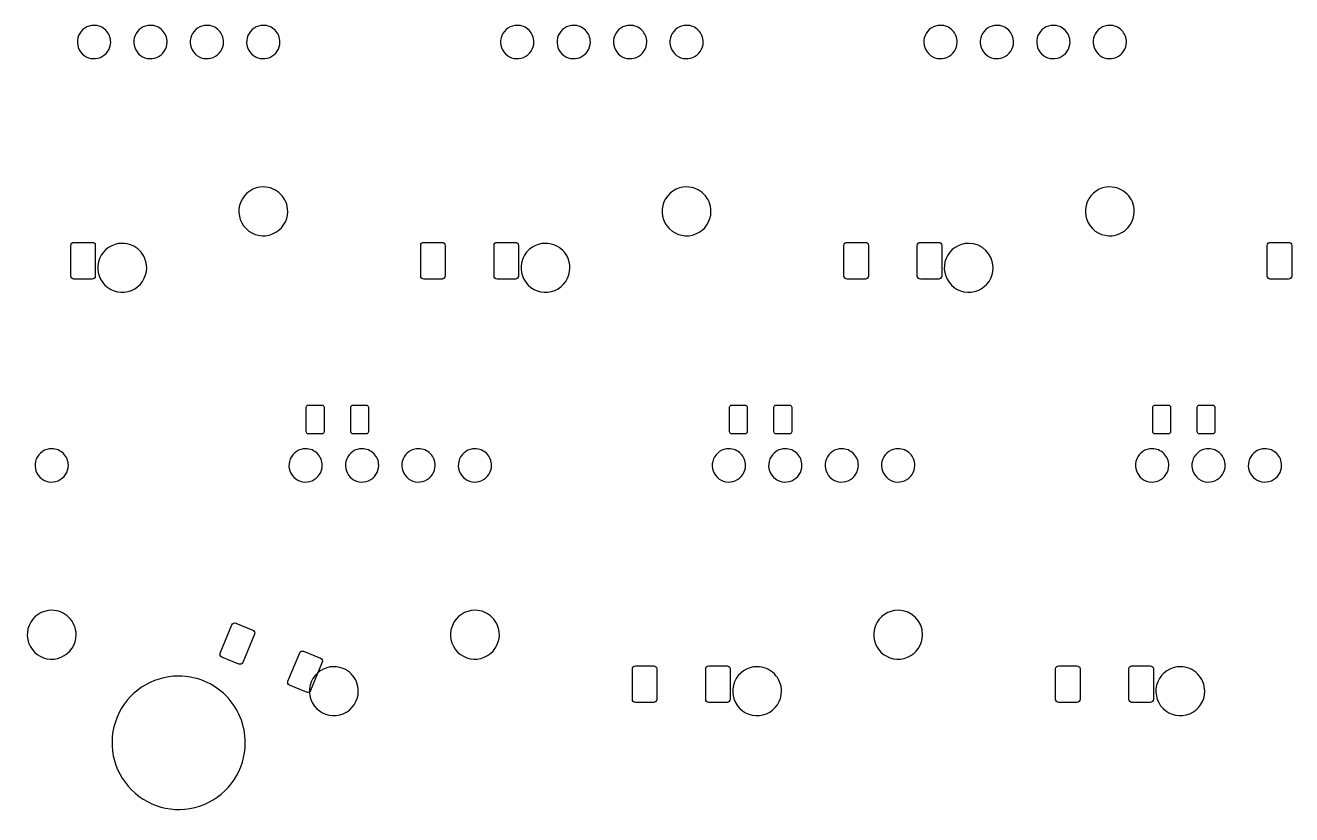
# Model space of a CAD drawing. Extents: x 0 to 449, y -141 to 0.
# Drawn here: x 127.3 to 184.3, y -72.6 to -37.1 of the extents above; entities that cross this region are included whole.
import ezdxf

# ---------------------------------------------------------------- set-up
doc = ezdxf.new("R2010")
doc.units = 0
doc.layers.get('0').update_dxf_attribs({"linetype": 'CONTINUOUS'})

msp = doc.modelspace()

# ---------------------------------------------------------------- linework, layer by layer
at = {"color": 7}
for p, q in [((130.35874, -37.05697), (130.35874, -37.05697)), ((132.89874, -37.05697), (132.89874, -37.05697)), ((135.43874, -37.05697), (135.43874, -37.05697)), ((137.97874, -37.05697), (137.97874, -37.05697)), ((149.40874, -37.05697), (149.40874, -37.05697)), ((151.94874, -37.05697), (151.94874, -37.05697)), ((154.48874, -37.05697), (154.48874, -37.05697)), ((157.02874, -37.05697), (157.02874, -37.05697)), ((168.45874, -37.05697), (168.45874, -37.05697)), ((170.99874, -37.05697), (170.99874, -37.05697)), ((173.53874, -37.05697), (173.53874, -37.05697)), ((176.07874, -37.05697), (176.07874, -37.05697)), ((137.97874, -44.32697), (137.97874, -44.32697)), ((157.02874, -44.32697), (157.02874, -44.32697)), ((176.07874, -44.32697), (176.07874, -44.32697)), ((129.31562, -46.961969), (129.32609, -46.90935)), ((129.31562, -48.336969), (129.31562, -46.961969)), ((129.32609, -46.90935), (129.35589, -46.864742)), ((129.35589, -46.864742), (129.4005, -46.834936)), ((129.4005, -46.834936), (129.45312, -46.824469)), ((129.45312, -46.824469), (130.27812, -46.824469)), ((130.27812, -46.824469), (130.33074, -46.834936)), ((130.33074, -46.834936), (130.37535, -46.864742)), ((130.37535, -46.864742), (130.40515, -46.90935)), ((130.40515, -46.90935), (130.41562, -46.961969)), ((130.41562, -46.961969), (130.41562, -48.336969)), ((131.62874, -46.86697), (131.62874, -46.86697)), ((145.06562, -46.961969), (145.07609, -46.90935)), ((145.06562, -48.336969), (145.06562, -46.961969)), ((145.07609, -46.90935), (145.10589, -46.864742)), ((145.10589, -46.864742), (145.1505, -46.834936)), ((145.1505, -46.834936), (145.20312, -46.824469)), ((145.20312, -46.824469), (146.02812, -46.824469)), ((146.02812, -46.824469), (146.08074, -46.834936)), ((146.08074, -46.834936), (146.12535, -46.864742)), ((146.12535, -46.864742), (146.15515, -46.90935)), ((146.15515, -46.90935), (146.16562, -46.961969)), ((146.16562, -46.961969), (146.16562, -48.336969)), ((148.36562, -46.961969), (148.37609, -46.90935)), ((148.36562, -48.336969), (148.36562, -46.961969)), ((148.37609, -46.90935), (148.40589, -46.864742)), ((148.40589, -46.864742), (148.4505, -46.834936)), ((148.4505, -46.834936), (148.50312, -46.824469)), ((148.50312, -46.824469), (149.32812, -46.824469)), ((149.32812, -46.824469), (149.38074, -46.834936)), ((149.38074, -46.834936), (149.42535, -46.864742)), ((149.42535, -46.864742), (149.45515, -46.90935)), ((149.45515, -46.90935), (149.46562, -46.961969)), ((149.46562, -46.961969), (149.46562, -48.336969)), ((150.67874, -46.86697), (150.67874, -46.86697)), ((164.11562, -46.961969), (164.12609, -46.90935)), ((164.11562, -48.336969), (164.11562, -46.961969)), ((164.12609, -46.90935), (164.15589, -46.864742)), ((164.15589, -46.864742), (164.2005, -46.834936)), ((164.2005, -46.834936), (164.25312, -46.824469)), ((164.25312, -46.824469), (165.07812, -46.824469)), ((165.07812, -46.824469), (165.13074, -46.834936)), ((165.13074, -46.834936), (165.17535, -46.864742)), ((165.17535, -46.864742), (165.20515, -46.90935)), ((165.20515, -46.90935), (165.21562, -46.961969)), ((165.21562, -46.961969), (165.21562, -48.336969)), ((167.41562, -46.961969), (167.42609, -46.90935)), ((167.41562, -48.336969), (167.41562, -46.961969)), ((167.42609, -46.90935), (167.45589, -46.864742)), ((167.45589, -46.864742), (167.5005, -46.834936)), ((167.5005, -46.834936), (167.55312, -46.824469)), ((167.55312, -46.824469), (168.37812, -46.824469)), ((168.37812, -46.824469), (168.43074, -46.834936)), ((168.43074, -46.834936), (168.47535, -46.864742)), ((168.47535, -46.864742), (168.50515, -46.90935)), ((168.50515, -46.90935), (168.51562, -46.961969)), ((168.51562, -46.961969), (168.51562, -48.336969)), ((169.72874, -46.86697), (169.72874, -46.86697)), ((183.16562, -46.961969), (183.17609, -46.90935)), ((183.16562, -48.336969), (183.16562, -46.961969)), ((183.17609, -46.90935), (183.20589, -46.864742)), ((183.20589, -46.864742), (183.2505, -46.834936)), ((183.2505, -46.834936), (183.30312, -46.824469)), ((183.30312, -46.824469), (184.12812, -46.824469)), ((184.12812, -46.824469), (184.18074, -46.834936)), ((184.18074, -46.834936), (184.22535, -46.864742)), ((184.22535, -46.864742), (184.25515, -46.90935)), ((184.25515, -46.90935), (184.26562, -46.961969)), ((184.26562, -46.961969), (184.26562, -48.336969)), ((129.32609, -48.389588), (129.31562, -48.336969)), ((129.35589, -48.434196), (129.32609, -48.389588)), ((129.4005, -48.464002), (129.35589, -48.434196)), ((130.37535, -48.434196), (130.33074, -48.464002)), ((130.40515, -48.389588), (130.37535, -48.434196)), ((130.41562, -48.336969), (130.40515, -48.389588)), ((145.07609, -48.389588), (145.06562, -48.336969)), ((145.10589, -48.434196), (145.07609, -48.389588)), ((145.1505, -48.464002), (145.10589, -48.434196)), ((146.12535, -48.434196), (146.08074, -48.464002)), ((146.15515, -48.389588), (146.12535, -48.434196)), ((146.16562, -48.336969), (146.15515, -48.389588)), ((148.37609, -48.389588), (148.36562, -48.336969)), ((148.40589, -48.434196), (148.37609, -48.389588)), ((148.4505, -48.464002), (148.40589, -48.434196)), ((149.42535, -48.434196), (149.38074, -48.464002)), ((149.45515, -48.389588), (149.42535, -48.434196)), ((149.46562, -48.336969), (149.45515, -48.389588)), ((164.12609, -48.389588), (164.11562, -48.336969)), ((164.15589, -48.434196), (164.12609, -48.389588)), ((164.2005, -48.464002), (164.15589, -48.434196)), ((165.17535, -48.434196), (165.13074, -48.464002)), ((165.20515, -48.389588), (165.17535, -48.434196)), ((165.21562, -48.336969), (165.20515, -48.389588)), ((167.42609, -48.389588), (167.41562, -48.336969)), ((167.45589, -48.434196), (167.42609, -48.389588)), ((167.5005, -48.464002), (167.45589, -48.434196)), ((168.47535, -48.434196), (168.43074, -48.464002)), ((168.50515, -48.389588), (168.47535, -48.434196)), ((168.51562, -48.336969), (168.50515, -48.389588)), ((183.17609, -48.389588), (183.16562, -48.336969)), ((183.20589, -48.434196), (183.17609, -48.389588)), ((183.2505, -48.464002), (183.20589, -48.434196)), ((184.22535, -48.434196), (184.18074, -48.464002)), ((184.25515, -48.389588), (184.22535, -48.434196)), ((184.26562, -48.336969), (184.25515, -48.389588)), ((129.45312, -48.474469), (129.4005, -48.464002)), ((130.27812, -48.474469), (129.45312, -48.474469)), ((130.33074, -48.464002), (130.27812, -48.474469)), ((145.20312, -48.474469), (145.1505, -48.464002)), ((146.02812, -48.474469), (145.20312, -48.474469)), ((146.08074, -48.464002), (146.02812, -48.474469)), ((148.50312, -48.474469), (148.4505, -48.464002)), ((149.32812, -48.474469), (148.50312, -48.474469)), ((149.38074, -48.464002), (149.32812, -48.474469)), ((164.25312, -48.474469), (164.2005, -48.464002)), ((165.07812, -48.474469), (164.25312, -48.474469)), ((165.13074, -48.464002), (165.07812, -48.474469)), ((167.55312, -48.474469), (167.5005, -48.464002)), ((168.37812, -48.474469), (167.55312, -48.474469)), ((168.43074, -48.464002), (168.37812, -48.474469)), ((183.30312, -48.474469), (183.2505, -48.464002)), ((184.12812, -48.474469), (183.30312, -48.474469)), ((184.18074, -48.464002), (184.12812, -48.474469)), ((139.97423, -54.150831), (140.01249, -54.143219)), ((140.01249, -54.143219), (140.61249, -54.143219)), ((140.61249, -54.143219), (140.65076, -54.150831)), ((141.97423, -54.150831), (142.0125, -54.143219)), ((142.0125, -54.143219), (142.6125, -54.143219)), ((142.6125, -54.143219), (142.65076, -54.150831)), ((159.02423, -54.150831), (159.06249, -54.143219)), ((159.06249, -54.143219), (159.66249, -54.143219)), ((159.66249, -54.143219), (159.70076, -54.150831)), ((161.02423, -54.150831), (161.0625, -54.143219)), ((161.0625, -54.143219), (161.6625, -54.143219)), ((161.6625, -54.143219), (161.70076, -54.150831)), ((178.07423, -54.150831), (178.11249, -54.143219)), ((178.11249, -54.143219), (178.71249, -54.143219)), ((178.71249, -54.143219), (178.75076, -54.150831)), ((180.07423, -54.150831), (180.1125, -54.143219)), ((180.1125, -54.143219), (180.7125, -54.143219)), ((180.7125, -54.143219), (180.75076, -54.150831)), ((139.91249, -54.243219), (139.92011, -54.204951)), ((139.91249, -55.343219), (139.91249, -54.243219)), ((139.92011, -54.204951), (139.94178, -54.172508)), ((139.94178, -54.172508), (139.97423, -54.150831)), ((140.65076, -54.150831), (140.68321, -54.172508)), ((140.68321, -54.172508), (140.70488, -54.204951)), ((140.70488, -54.204951), (140.71249, -54.243219)), ((140.71249, -54.243219), (140.71249, -55.343219)), ((141.9125, -54.243219), (141.92011, -54.204951)), ((141.9125, -55.343219), (141.9125, -54.243219)), ((141.92011, -54.204951), (141.94179, -54.172508)), ((141.94179, -54.172508), (141.97423, -54.150831)), ((142.65076, -54.150831), (142.68321, -54.172508)), ((142.68321, -54.172508), (142.70488, -54.204951)), ((142.70488, -54.204951), (142.7125, -54.243219)), ((142.7125, -54.243219), (142.7125, -55.343219)), ((158.96249, -54.243219), (158.97011, -54.204951)), ((158.96249, -55.343219), (158.96249, -54.243219)), ((158.97011, -54.204951), (158.99178, -54.172508)), ((158.99178, -54.172508), (159.02423, -54.150831)), ((159.70076, -54.150831), (159.73321, -54.172508)), ((159.73321, -54.172508), (159.75488, -54.204951)), ((159.75488, -54.204951), (159.76249, -54.243219)), ((159.76249, -54.243219), (159.76249, -55.343219)), ((160.9625, -54.243219), (160.97011, -54.204951)), ((160.9625, -55.343219), (160.9625, -54.243219)), ((160.97011, -54.204951), (160.99179, -54.172508)), ((160.99179, -54.172508), (161.02423, -54.150831)), ((161.70076, -54.150831), (161.73321, -54.172508)), ((161.73321, -54.172508), (161.75488, -54.204951)), ((161.75488, -54.204951), (161.7625, -54.243219)), ((161.7625, -54.243219), (161.7625, -55.343219)), ((178.01249, -54.243219), (178.02011, -54.204951)), ((178.01249, -55.343219), (178.01249, -54.243219)), ((178.02011, -54.204951), (178.04178, -54.172508)), ((178.04178, -54.172508), (178.07423, -54.150831)), ((178.75076, -54.150831), (178.78321, -54.172508)), ((178.78321, -54.172508), (178.80488, -54.204951)), ((178.80488, -54.204951), (178.81249, -54.243219)), ((178.81249, -54.243219), (178.81249, -55.343219)), ((180.0125, -54.243219), (180.02011, -54.204951)), ((180.0125, -55.343219), (180.0125, -54.243219)), ((180.02011, -54.204951), (180.04179, -54.172508)), ((180.04179, -54.172508), (180.07423, -54.150831)), ((180.75076, -54.150831), (180.78321, -54.172508)), ((180.78321, -54.172508), (180.80488, -54.204951)), ((180.80488, -54.204951), (180.8125, -54.243219)), ((180.8125, -54.243219), (180.8125, -55.343219)), ((139.92011, -55.381487), (139.91249, -55.343219)), ((139.94178, -55.41393), (139.92011, -55.381487)), ((139.97423, -55.435607), (139.94178, -55.41393)), ((140.01249, -55.443219), (139.97423, -55.435607)), ((140.61249, -55.443219), (140.01249, -55.443219)), ((140.65076, -55.435607), (140.61249, -55.443219)), ((140.68321, -55.41393), (140.65076, -55.435607)), ((140.70488, -55.381487), (140.68321, -55.41393)), ((140.71249, -55.343219), (140.70488, -55.381487)), ((141.92011, -55.381487), (141.9125, -55.343219)), ((141.94179, -55.41393), (141.92011, -55.381487)), ((141.97423, -55.435607), (141.94179, -55.41393)), ((142.0125, -55.443219), (141.97423, -55.435607)), ((142.6125, -55.443219), (142.0125, -55.443219)), ((142.65076, -55.435607), (142.6125, -55.443219)), ((142.68321, -55.41393), (142.65076, -55.435607)), ((142.70488, -55.381487), (142.68321, -55.41393)), ((142.7125, -55.343219), (142.70488, -55.381487)), ((158.97011, -55.381487), (158.96249, -55.343219)), ((158.99178, -55.41393), (158.97011, -55.381487)), ((159.02423, -55.435607), (158.99178, -55.41393)), ((159.06249, -55.443219), (159.02423, -55.435607)), ((159.66249, -55.443219), (159.06249, -55.443219)), ((159.70076, -55.435607), (159.66249, -55.443219)), ((159.73321, -55.41393), (159.70076, -55.435607)), ((159.75488, -55.381487), (159.73321, -55.41393)), ((159.76249, -55.343219), (159.75488, -55.381487)), ((160.97011, -55.381487), (160.9625, -55.343219)), ((160.99179, -55.41393), (160.97011, -55.381487)), ((161.02423, -55.435607), (160.99179, -55.41393)), ((161.0625, -55.443219), (161.02423, -55.435607)), ((161.6625, -55.443219), (161.0625, -55.443219)), ((161.70076, -55.435607), (161.6625, -55.443219)), ((161.73321, -55.41393), (161.70076, -55.435607)), ((161.75488, -55.381487), (161.73321, -55.41393)), ((161.7625, -55.343219), (161.75488, -55.381487)), ((178.02011, -55.381487), (178.01249, -55.343219)), ((178.04178, -55.41393), (178.02011, -55.381487)), ((178.07423, -55.435607), (178.04178, -55.41393)), ((178.11249, -55.443219), (178.07423, -55.435607)), ((178.71249, -55.443219), (178.11249, -55.443219)), ((178.75076, -55.435607), (178.71249, -55.443219)), ((178.78321, -55.41393), (178.75076, -55.435607)), ((178.80488, -55.381487), (178.78321, -55.41393)), ((178.81249, -55.343219), (178.80488, -55.381487)), ((180.02011, -55.381487), (180.0125, -55.343219)), ((180.04179, -55.41393), (180.02011, -55.381487)), ((180.07423, -55.435607), (180.04179, -55.41393)), ((180.1125, -55.443219), (180.07423, -55.435607)), ((180.7125, -55.443219), (180.1125, -55.443219)), ((180.75076, -55.435607), (180.7125, -55.443219)), ((180.78321, -55.41393), (180.75076, -55.435607)), ((180.80488, -55.381487), (180.78321, -55.41393)), ((180.8125, -55.343219), (180.80488, -55.381487)), ((128.453748, -56.10697), (128.453748, -56.10697)), ((139.883748, -56.10697), (139.883748, -56.10697)), ((142.423748, -56.10697), (142.423748, -56.10697)), ((144.963748, -56.10697), (144.963748, -56.10697)), ((147.503748, -56.10697), (147.503748, -56.10697)), ((158.933748, -56.10697), (158.933748, -56.10697)), ((161.473748, -56.10697), (161.473748, -56.10697)), ((164.013748, -56.10697), (164.013748, -56.10697)), ((166.553748, -56.10697), (166.553748, -56.10697)), ((177.983748, -56.10697), (177.983748, -56.10697)), ((180.523748, -56.10697), (180.523748, -56.10697)), ((183.063748, -56.10697), (183.063748, -56.10697)), ((128.453748, -63.376966), (128.453748, -63.376966)), ((147.503748, -63.376966), (147.503748, -63.376966)), ((166.553748, -63.376966), (166.553748, -63.376966)), ((136.0403, -65.302109), (136.56649, -64.031775)), ((136.56649, -64.031775), (136.5963, -63.987167)), ((136.5963, -63.987167), (136.64091, -63.957361)), ((136.64091, -63.957361), (136.69353, -63.946894)), ((136.69353, -63.946894), (136.74615, -63.95736)), ((136.74615, -63.95736), (137.50835, -64.273074)), ((137.50835, -64.273074), (137.55295, -64.302881)), ((137.55295, -64.302881), (137.58276, -64.347489)), ((137.58276, -64.347489), (137.59323, -64.400108)), ((137.59323, -64.400108), (137.58276, -64.452727)), ((137.58276, -64.452727), (137.05657, -65.723061)), ((136.02984, -65.354728), (136.0403, -65.302109)), ((136.0403, -65.407347), (136.02984, -65.354728)), ((136.07011, -65.451955), (136.0403, -65.407347)), ((136.11472, -65.481762), (136.07011, -65.451955)), ((136.87692, -65.797476), (136.11472, -65.481762)), ((139.08911, -66.564961), (139.6153, -65.294627)), ((139.6153, -65.294627), (139.6451, -65.250019)), ((139.6451, -65.250019), (139.68971, -65.220213)), ((139.68971, -65.220213), (139.74233, -65.209746)), ((139.74233, -65.209746), (139.79495, -65.220212)), ((139.79495, -65.220212), (140.55715, -65.535926)), ((140.55715, -65.535926), (140.60176, -65.565733)), ((136.92954, -65.807942), (136.87692, -65.797476)), ((136.98216, -65.797475), (136.92954, -65.807942)), ((137.02676, -65.767669), (136.98216, -65.797475)), ((137.05657, -65.723061), (137.02676, -65.767669)), ((140.63156, -65.715579), (140.10537, -66.985913)), ((140.60176, -65.565733), (140.63156, -65.610341)), ((140.63156, -65.610341), (140.64203, -65.66296)), ((140.64203, -65.66296), (140.63156, -65.715579)), ((141.153748, -65.916966), (141.153748, -65.916966)), ((154.59062, -66.011969), (154.60109, -65.95935)), ((154.59062, -67.386969), (154.59062, -66.011969)), ((154.60109, -65.95935), (154.63089, -65.914742)), ((154.63089, -65.914742), (154.6755, -65.884936)), ((154.6755, -65.884936), (154.72812, -65.874469)), ((154.72812, -65.874469), (155.55312, -65.874469)), ((155.55312, -65.874469), (155.60574, -65.884936)), ((155.60574, -65.884936), (155.65035, -65.914742)), ((155.65035, -65.914742), (155.68015, -65.95935)), ((155.68015, -65.95935), (155.69062, -66.011969)), ((155.69062, -66.011969), (155.69062, -67.386969)), ((157.89062, -66.011969), (157.90109, -65.95935)), ((157.89062, -67.386969), (157.89062, -66.011969)), ((157.90109, -65.95935), (157.93089, -65.914742)), ((157.93089, -65.914742), (157.9755, -65.884936)), ((157.9755, -65.884936), (158.02812, -65.874469)), ((158.02812, -65.874469), (158.85312, -65.874469)), ((158.85312, -65.874469), (158.90574, -65.884936)), ((158.90574, -65.884936), (158.95035, -65.914742)), ((158.95035, -65.914742), (158.98015, -65.95935)), ((158.98015, -65.95935), (158.99062, -66.011969)), ((158.99062, -66.011969), (158.99062, -67.386969)), ((160.203748, -65.916966), (160.203748, -65.916966)), ((173.64062, -66.011969), (173.65109, -65.95935)), ((173.64062, -67.386969), (173.64062, -66.011969)), ((173.65109, -65.95935), (173.68089, -65.914742)), ((173.68089, -65.914742), (173.7255, -65.884936)), ((173.7255, -65.884936), (173.77812, -65.874469)), ((173.77812, -65.874469), (174.60312, -65.874469)), ((174.60312, -65.874469), (174.65574, -65.884936)), ((174.65574, -65.884936), (174.70035, -65.914742)), ((174.70035, -65.914742), (174.73015, -65.95935)), ((174.73015, -65.95935), (174.74062, -66.011969)), ((174.74062, -66.011969), (174.74062, -67.386969)), ((176.94062, -66.011969), (176.95109, -65.95935)), ((176.94062, -67.386969), (176.94062, -66.011969)), ((176.95109, -65.95935), (176.98089, -65.914742)), ((176.98089, -65.914742), (177.0255, -65.884936)), ((177.0255, -65.884936), (177.07812, -65.874469)), ((177.07812, -65.874469), (177.90312, -65.874469)), ((177.90312, -65.874469), (177.95574, -65.884936)), ((177.95574, -65.884936), (178.00035, -65.914742)), ((178.00035, -65.914742), (178.03015, -65.95935)), ((178.03015, -65.95935), (178.04062, -66.011969)), ((178.04062, -66.011969), (178.04062, -67.386969)), ((179.253748, -65.916966), (179.253748, -65.916966)), ((134.16874, -66.337894), (134.16874, -66.337894)), ((139.07864, -66.61758), (139.08911, -66.564961)), ((139.08911, -66.670199), (139.07864, -66.61758)), ((139.11891, -66.714807), (139.08911, -66.670199)), ((139.16352, -66.744614), (139.11891, -66.714807)), ((139.92572, -67.060328), (139.16352, -66.744614)), ((139.97834, -67.070794), (139.92572, -67.060328)), ((140.03096, -67.060327), (139.97834, -67.070794)), ((140.07557, -67.030521), (140.03096, -67.060327)), ((140.10537, -66.985913), (140.07557, -67.030521)), ((154.60109, -67.439588), (154.59062, -67.386969)), ((154.63089, -67.484196), (154.60109, -67.439588)), ((154.6755, -67.514002), (154.63089, -67.484196)), ((154.72812, -67.524469), (154.6755, -67.514002)), ((155.55312, -67.524469), (154.72812, -67.524469)), ((155.60574, -67.514002), (155.55312, -67.524469)), ((155.65035, -67.484196), (155.60574, -67.514002)), ((155.68015, -67.439588), (155.65035, -67.484196)), ((155.69062, -67.386969), (155.68015, -67.439588)), ((157.90109, -67.439588), (157.89062, -67.386969)), ((157.93089, -67.484196), (157.90109, -67.439588)), ((157.9755, -67.514002), (157.93089, -67.484196)), ((158.02812, -67.524469), (157.9755, -67.514002)), ((158.85312, -67.524469), (158.02812, -67.524469)), ((158.90574, -67.514002), (158.85312, -67.524469)), ((158.95035, -67.484196), (158.90574, -67.514002)), ((158.98015, -67.439588), (158.95035, -67.484196)), ((158.99062, -67.386969), (158.98015, -67.439588)), ((173.65109, -67.439588), (173.64062, -67.386969)), ((173.68089, -67.484196), (173.65109, -67.439588)), ((173.7255, -67.514002), (173.68089, -67.484196)), ((173.77812, -67.524469), (173.7255, -67.514002)), ((174.60312, -67.524469), (173.77812, -67.524469)), ((174.65574, -67.514002), (174.60312, -67.524469)), ((174.70035, -67.484196), (174.65574, -67.514002)), ((174.73015, -67.439588), (174.70035, -67.484196)), ((174.74062, -67.386969), (174.73015, -67.439588)), ((176.95109, -67.439588), (176.94062, -67.386969)), ((176.98089, -67.484196), (176.95109, -67.439588)), ((177.0255, -67.514002), (176.98089, -67.484196)), ((177.07812, -67.524469), (177.0255, -67.514002)), ((177.90312, -67.524469), (177.07812, -67.524469)), ((177.95574, -67.514002), (177.90312, -67.524469)), ((178.00035, -67.484196), (177.95574, -67.514002)), ((178.03015, -67.439588), (178.00035, -67.484196)), ((178.04062, -67.386969), (178.03015, -67.439588))]:
    msp.add_line(p, q, dxfattribs=at)
for points in [[(129.66583, -37.519957), (129.549745, -37.800213), (129.613911, -38.122801), (129.82841, -38.3373)], [(130.35874, -37.05697), (130.055393, -37.05697), (129.781916, -37.239701), (129.66583, -37.519957)], [(130.88907, -37.276639), (130.748418, -37.135987), (130.557652, -37.05697), (130.35874, -37.05697)], [(131.10874, -37.80697), (131.10874, -37.608057), (131.029722, -37.417292), (130.88907, -37.276639)], [(132.20583, -37.519957), (132.089745, -37.800213), (132.153911, -38.122801), (132.36841, -38.3373)], [(132.89874, -37.05697), (132.595393, -37.05697), (132.321916, -37.239701), (132.20583, -37.519957)], [(133.42907, -37.276639), (133.288418, -37.135987), (133.097652, -37.05697), (132.89874, -37.05697)], [(133.64874, -37.80697), (133.64874, -37.608057), (133.569722, -37.417292), (133.42907, -37.276639)], [(134.74583, -37.519957), (134.629745, -37.800213), (134.693911, -38.122801), (134.90841, -38.3373)], [(135.43874, -37.05697), (135.135393, -37.05697), (134.861916, -37.239701), (134.74583, -37.519957)], [(135.96907, -37.276639), (135.828418, -37.135987), (135.637652, -37.05697), (135.43874, -37.05697)], [(136.18874, -37.80697), (136.18874, -37.608057), (136.109722, -37.417292), (135.96907, -37.276639)], [(137.28583, -37.519957), (137.169745, -37.800213), (137.233911, -38.122801), (137.44841, -38.3373)], [(137.97874, -37.05697), (137.675393, -37.05697), (137.401916, -37.239701), (137.28583, -37.519957)], [(138.50907, -37.276639), (138.368418, -37.135987), (138.177652, -37.05697), (137.97874, -37.05697)], [(138.72874, -37.80697), (138.72874, -37.608057), (138.649722, -37.417292), (138.50907, -37.276639)], [(148.71583, -37.519957), (148.599745, -37.800213), (148.663911, -38.122801), (148.87841, -38.3373)], [(149.40874, -37.05697), (149.105393, -37.05697), (148.831916, -37.239701), (148.71583, -37.519957)], [(149.93907, -37.276639), (149.798418, -37.135987), (149.607652, -37.05697), (149.40874, -37.05697)], [(150.15874, -37.80697), (150.15874, -37.608057), (150.079722, -37.417292), (149.93907, -37.276639)], [(151.25583, -37.519957), (151.139745, -37.800213), (151.203911, -38.122801), (151.41841, -38.3373)], [(151.94874, -37.05697), (151.645393, -37.05697), (151.371916, -37.239701), (151.25583, -37.519957)], [(152.47907, -37.276639), (152.338418, -37.135987), (152.147652, -37.05697), (151.94874, -37.05697)], [(152.69874, -37.80697), (152.69874, -37.608057), (152.619722, -37.417292), (152.47907, -37.276639)], [(153.79583, -37.519957), (153.679745, -37.800213), (153.743911, -38.122801), (153.95841, -38.3373)], [(154.48874, -37.05697), (154.185393, -37.05697), (153.911916, -37.239701), (153.79583, -37.519957)], [(155.01907, -37.276639), (154.878418, -37.135987), (154.687652, -37.05697), (154.48874, -37.05697)], [(155.23874, -37.80697), (155.23874, -37.608057), (155.159722, -37.417292), (155.01907, -37.276639)], [(156.33583, -37.519957), (156.219745, -37.800213), (156.283911, -38.122801), (156.49841, -38.3373)], [(157.02874, -37.05697), (156.725393, -37.05697), (156.451916, -37.239701), (156.33583, -37.519957)], [(157.55907, -37.276639), (157.418418, -37.135987), (157.227652, -37.05697), (157.02874, -37.05697)], [(157.77874, -37.80697), (157.77874, -37.608057), (157.699722, -37.417292), (157.55907, -37.276639)], [(167.76583, -37.519957), (167.649745, -37.800213), (167.713911, -38.122801), (167.92841, -38.3373)], [(168.45874, -37.05697), (168.155393, -37.05697), (167.881916, -37.239701), (167.76583, -37.519957)], [(168.98907, -37.276639), (168.848418, -37.135987), (168.657652, -37.05697), (168.45874, -37.05697)], [(169.20874, -37.80697), (169.20874, -37.608057), (169.129722, -37.417292), (168.98907, -37.276639)], [(170.30583, -37.519957), (170.189745, -37.800213), (170.253911, -38.122801), (170.46841, -38.3373)], [(170.99874, -37.05697), (170.695393, -37.05697), (170.421916, -37.239701), (170.30583, -37.519957)], [(171.52907, -37.276639), (171.388418, -37.135987), (171.197652, -37.05697), (170.99874, -37.05697)], [(171.74874, -37.80697), (171.74874, -37.608057), (171.669722, -37.417292), (171.52907, -37.276639)], [(172.84583, -37.519957), (172.729745, -37.800213), (172.793911, -38.122801), (173.00841, -38.3373)], [(173.53874, -37.05697), (173.235393, -37.05697), (172.961916, -37.239701), (172.84583, -37.519957)], [(174.06907, -37.276639), (173.928418, -37.135987), (173.737652, -37.05697), (173.53874, -37.05697)], [(174.28874, -37.80697), (174.28874, -37.608057), (174.209722, -37.417292), (174.06907, -37.276639)], [(175.38583, -37.519957), (175.269745, -37.800213), (175.333911, -38.122801), (175.54841, -38.3373)], [(176.07874, -37.05697), (175.775393, -37.05697), (175.501916, -37.239701), (175.38583, -37.519957)], [(176.60907, -37.276639), (176.468418, -37.135987), (176.277652, -37.05697), (176.07874, -37.05697)], [(176.82874, -37.80697), (176.82874, -37.608057), (176.749722, -37.417292), (176.60907, -37.276639)], [(130.645753, -38.499879), (130.926008, -38.383793), (131.10874, -38.110316), (131.10874, -37.80697)], [(133.185753, -38.499879), (133.466008, -38.383793), (133.64874, -38.110316), (133.64874, -37.80697)], [(135.725753, -38.499879), (136.006008, -38.383793), (136.18874, -38.110316), (136.18874, -37.80697)], [(138.265753, -38.499879), (138.546008, -38.383793), (138.72874, -38.110316), (138.72874, -37.80697)], [(149.695753, -38.499879), (149.976008, -38.383793), (150.15874, -38.110316), (150.15874, -37.80697)], [(152.235753, -38.499879), (152.516008, -38.383793), (152.69874, -38.110316), (152.69874, -37.80697)], [(154.775753, -38.499879), (155.056008, -38.383793), (155.23874, -38.110316), (155.23874, -37.80697)], [(157.315753, -38.499879), (157.596008, -38.383793), (157.77874, -38.110316), (157.77874, -37.80697)], [(168.745753, -38.499879), (169.026008, -38.383793), (169.20874, -38.110316), (169.20874, -37.80697)], [(171.285753, -38.499879), (171.566008, -38.383793), (171.74874, -38.110316), (171.74874, -37.80697)], [(173.825753, -38.499879), (174.106008, -38.383793), (174.28874, -38.110316), (174.28874, -37.80697)], [(176.365753, -38.499879), (176.646008, -38.383793), (176.82874, -38.110316), (176.82874, -37.80697)], [(129.82841, -38.3373), (130.042908, -38.551798), (130.365497, -38.615965), (130.645753, -38.499879)], [(132.36841, -38.3373), (132.582908, -38.551798), (132.905497, -38.615965), (133.185753, -38.499879)], [(134.90841, -38.3373), (135.122908, -38.551798), (135.445497, -38.615965), (135.725753, -38.499879)], [(137.44841, -38.3373), (137.662908, -38.551798), (137.985497, -38.615965), (138.265753, -38.499879)], [(148.87841, -38.3373), (149.092908, -38.551798), (149.415497, -38.615965), (149.695753, -38.499879)], [(151.41841, -38.3373), (151.632908, -38.551798), (151.955497, -38.615965), (152.235753, -38.499879)], [(153.95841, -38.3373), (154.172908, -38.551798), (154.495497, -38.615965), (154.775753, -38.499879)], [(156.49841, -38.3373), (156.712908, -38.551798), (157.035497, -38.615965), (157.315753, -38.499879)], [(167.92841, -38.3373), (168.142908, -38.551798), (168.465497, -38.615965), (168.745753, -38.499879)], [(170.46841, -38.3373), (170.682908, -38.551798), (171.005497, -38.615965), (171.285753, -38.499879)], [(173.00841, -38.3373), (173.222908, -38.551798), (173.545497, -38.615965), (173.825753, -38.499879)], [(175.54841, -38.3373), (175.762908, -38.551798), (176.085497, -38.615965), (176.365753, -38.499879)], [(137.97874, -44.32697), (137.533832, -44.32697), (137.132732, -44.594976), (136.962473, -45.006018)], [(138.756557, -44.649152), (138.550267, -44.442862), (138.270478, -44.32697), (137.97874, -44.32697)], [(157.02874, -44.32697), (156.583832, -44.32697), (156.182732, -44.594976), (156.012473, -45.006018)], [(157.806557, -44.649152), (157.600267, -44.442862), (157.320478, -44.32697), (157.02874, -44.32697)], [(176.07874, -44.32697), (175.633832, -44.32697), (175.232732, -44.594976), (175.062473, -45.006018)], [(176.856557, -44.649152), (176.650267, -44.442862), (176.370478, -44.32697), (176.07874, -44.32697)], [(136.962473, -45.006018), (136.792213, -45.41706), (136.886325, -45.890189), (137.200923, -46.204787)], [(139.07874, -45.42697), (139.07874, -45.135231), (138.962847, -44.855442), (138.756557, -44.649152)], [(156.012473, -45.006018), (155.842213, -45.41706), (155.936325, -45.890189), (156.250923, -46.204787)], [(158.12874, -45.42697), (158.12874, -45.135231), (158.012847, -44.855442), (157.806557, -44.649152)], [(175.062473, -45.006018), (174.892213, -45.41706), (174.986325, -45.890189), (175.300923, -46.204787)], [(177.17874, -45.42697), (177.17874, -45.135231), (177.062847, -44.855442), (176.856557, -44.649152)], [(138.399692, -46.443237), (138.810734, -46.272978), (139.07874, -45.871878), (139.07874, -45.42697)], [(157.449692, -46.443237), (157.860734, -46.272978), (158.12874, -45.871878), (158.12874, -45.42697)], [(176.499692, -46.443237), (176.910734, -46.272978), (177.17874, -45.871878), (177.17874, -45.42697)], [(137.200923, -46.204787), (137.51552, -46.519385), (137.98865, -46.613496), (138.399692, -46.443237)], [(156.250923, -46.204787), (156.56552, -46.519385), (157.03865, -46.613496), (157.449692, -46.443237)], [(175.300923, -46.204787), (175.61552, -46.519385), (176.08865, -46.613496), (176.499692, -46.443237)], [(131.62874, -46.86697), (131.183832, -46.86697), (130.782732, -47.134976), (130.612473, -47.546018)], [(132.406557, -47.189152), (132.200267, -46.982862), (131.920478, -46.86697), (131.62874, -46.86697)], [(132.72874, -47.96697), (132.72874, -47.675231), (132.612847, -47.395442), (132.406557, -47.189152)], [(150.67874, -46.86697), (150.233832, -46.86697), (149.832732, -47.134976), (149.662473, -47.546018)], [(151.456557, -47.189152), (151.250267, -46.982862), (150.970478, -46.86697), (150.67874, -46.86697)], [(151.77874, -47.96697), (151.77874, -47.675231), (151.662847, -47.395442), (151.456557, -47.189152)], [(169.72874, -46.86697), (169.283832, -46.86697), (168.882732, -47.134976), (168.712473, -47.546018)], [(170.82874, -47.96697), (170.82874, -47.359456), (170.336253, -46.86697), (169.72874, -46.86697)], [(130.612473, -47.546018), (130.442213, -47.95706), (130.536325, -48.430189), (130.850923, -48.744787)], [(149.662473, -47.546018), (149.492213, -47.95706), (149.586325, -48.430189), (149.900923, -48.744787)], [(168.712473, -47.546018), (168.542213, -47.95706), (168.636325, -48.430189), (168.950923, -48.744787)], [(132.049692, -48.983237), (132.460734, -48.812978), (132.72874, -48.411878), (132.72874, -47.96697)], [(151.099692, -48.983237), (151.510734, -48.812978), (151.77874, -48.411878), (151.77874, -47.96697)], [(170.149692, -48.983237), (170.560734, -48.812978), (170.82874, -48.411878), (170.82874, -47.96697)], [(130.850923, -48.744787), (131.16552, -49.059385), (131.63865, -49.153496), (132.049692, -48.983237)], [(149.900923, -48.744787), (150.21552, -49.059385), (150.68865, -49.153496), (151.099692, -48.983237)], [(168.950923, -48.744787), (169.26552, -49.059385), (169.73865, -49.153496), (170.149692, -48.983237)], [(128.453748, -56.10697), (128.150401, -56.10697), (127.876924, -56.289701), (127.760838, -56.569957)], [(128.984078, -56.326639), (128.843426, -56.185987), (128.65266, -56.10697), (128.453748, -56.10697)], [(129.203748, -56.85697), (129.203748, -56.658057), (129.12473, -56.467292), (128.984078, -56.326639)], [(139.883748, -56.10697), (139.580401, -56.10697), (139.306924, -56.289701), (139.190838, -56.569957)], [(140.414078, -56.326639), (140.273426, -56.185987), (140.08266, -56.10697), (139.883748, -56.10697)], [(140.633748, -56.85697), (140.633748, -56.658057), (140.55473, -56.467292), (140.414078, -56.326639)], [(142.423748, -56.10697), (142.120401, -56.10697), (141.846924, -56.289701), (141.730838, -56.569957)], [(142.954078, -56.326639), (142.813426, -56.185987), (142.62266, -56.10697), (142.423748, -56.10697)], [(143.173748, -56.85697), (143.173748, -56.658057), (143.09473, -56.467292), (142.954078, -56.326639)], [(144.963748, -56.10697), (144.660401, -56.10697), (144.386924, -56.289701), (144.270838, -56.569957)], [(145.494078, -56.326639), (145.353426, -56.185987), (145.16266, -56.10697), (144.963748, -56.10697)], [(145.713748, -56.85697), (145.713748, -56.658057), (145.63473, -56.467292), (145.494078, -56.326639)], [(147.503748, -56.10697), (147.200401, -56.10697), (146.926924, -56.289701), (146.810838, -56.569957)], [(148.034078, -56.326639), (147.893426, -56.185987), (147.70266, -56.10697), (147.503748, -56.10697)], [(148.253748, -56.85697), (148.253748, -56.658057), (148.17473, -56.467292), (148.034078, -56.326639)], [(158.933748, -56.10697), (158.630401, -56.10697), (158.356924, -56.289701), (158.240838, -56.569957)], [(159.464078, -56.326639), (159.323426, -56.185987), (159.13266, -56.10697), (158.933748, -56.10697)], [(159.683748, -56.85697), (159.683748, -56.658057), (159.60473, -56.467292), (159.464078, -56.326639)], [(161.473748, -56.10697), (161.170401, -56.10697), (160.896924, -56.289701), (160.780838, -56.569957)], [(162.004078, -56.326639), (161.863426, -56.185987), (161.67266, -56.10697), (161.473748, -56.10697)], [(162.223748, -56.85697), (162.223748, -56.658057), (162.14473, -56.467292), (162.004078, -56.326639)], [(164.013748, -56.10697), (163.710401, -56.10697), (163.436924, -56.289701), (163.320838, -56.569957)], [(164.544078, -56.326639), (164.403426, -56.185987), (164.21266, -56.10697), (164.013748, -56.10697)], [(164.763748, -56.85697), (164.763748, -56.658057), (164.68473, -56.467292), (164.544078, -56.326639)], [(166.553748, -56.10697), (166.250401, -56.10697), (165.976924, -56.289701), (165.860838, -56.569957)], [(167.084078, -56.326639), (166.943426, -56.185987), (166.75266, -56.10697), (166.553748, -56.10697)], [(167.303748, -56.85697), (167.303748, -56.658057), (167.22473, -56.467292), (167.084078, -56.326639)], [(177.983748, -56.10697), (177.680401, -56.10697), (177.406924, -56.289701), (177.290838, -56.569957)], [(178.514078, -56.326639), (178.373426, -56.185987), (178.18266, -56.10697), (177.983748, -56.10697)], [(178.733748, -56.85697), (178.733748, -56.658057), (178.65473, -56.467292), (178.514078, -56.326639)], [(180.523748, -56.10697), (180.220401, -56.10697), (179.946924, -56.289701), (179.830838, -56.569957)], [(181.054078, -56.326639), (180.913426, -56.185987), (180.72266, -56.10697), (180.523748, -56.10697)], [(181.273748, -56.85697), (181.273748, -56.658057), (181.19473, -56.467292), (181.054078, -56.326639)], [(183.063748, -56.10697), (182.760401, -56.10697), (182.486924, -56.289701), (182.370838, -56.569957)], [(183.594078, -56.326639), (183.453426, -56.185987), (183.26266, -56.10697), (183.063748, -56.10697)], [(183.813748, -56.85697), (183.813748, -56.658057), (183.73473, -56.467292), (183.594078, -56.326639)], [(127.760838, -56.569957), (127.644753, -56.850213), (127.708919, -57.172801), (127.923418, -57.3873)], [(128.740761, -57.549879), (129.021016, -57.433793), (129.203748, -57.160316), (129.203748, -56.85697)], [(139.190838, -56.569957), (139.074753, -56.850213), (139.138919, -57.172801), (139.353418, -57.3873)], [(140.170761, -57.549879), (140.451016, -57.433793), (140.633748, -57.160316), (140.633748, -56.85697)], [(141.730838, -56.569957), (141.614753, -56.850213), (141.678919, -57.172801), (141.893418, -57.3873)], [(142.710761, -57.549879), (142.991016, -57.433793), (143.173748, -57.160316), (143.173748, -56.85697)], [(144.270838, -56.569957), (144.154753, -56.850213), (144.218919, -57.172801), (144.433418, -57.3873)], [(145.250761, -57.549879), (145.531016, -57.433793), (145.713748, -57.160316), (145.713748, -56.85697)], [(146.810838, -56.569957), (146.694753, -56.850213), (146.758919, -57.172801), (146.973418, -57.3873)], [(147.790761, -57.549879), (148.071016, -57.433793), (148.253748, -57.160316), (148.253748, -56.85697)], [(158.240838, -56.569957), (158.124753, -56.850213), (158.188919, -57.172801), (158.403418, -57.3873)], [(159.220761, -57.549879), (159.501016, -57.433793), (159.683748, -57.160316), (159.683748, -56.85697)], [(160.780838, -56.569957), (160.664753, -56.850213), (160.728919, -57.172801), (160.943418, -57.3873)], [(161.760761, -57.549879), (162.041016, -57.433793), (162.223748, -57.160316), (162.223748, -56.85697)], [(163.320838, -56.569957), (163.204753, -56.850213), (163.268919, -57.172801), (163.483418, -57.3873)], [(164.300761, -57.549879), (164.581016, -57.433793), (164.763748, -57.160316), (164.763748, -56.85697)], [(165.860838, -56.569957), (165.744753, -56.850213), (165.808919, -57.172801), (166.023418, -57.3873)], [(166.840761, -57.549879), (167.121016, -57.433793), (167.303748, -57.160316), (167.303748, -56.85697)], [(177.290838, -56.569957), (177.174753, -56.850213), (177.238919, -57.172801), (177.453418, -57.3873)], [(178.270761, -57.549879), (178.551016, -57.433793), (178.733748, -57.160316), (178.733748, -56.85697)], [(179.830838, -56.569957), (179.714753, -56.850213), (179.778919, -57.172801), (179.993418, -57.3873)], [(180.810761, -57.549879), (181.091016, -57.433793), (181.273748, -57.160316), (181.273748, -56.85697)], [(182.370838, -56.569957), (182.254753, -56.850213), (182.318919, -57.172801), (182.533418, -57.3873)], [(183.350761, -57.549879), (183.631016, -57.433793), (183.813748, -57.160316), (183.813748, -56.85697)], [(127.923418, -57.3873), (128.137916, -57.601798), (128.460505, -57.665965), (128.740761, -57.549879)], [(139.353418, -57.3873), (139.567916, -57.601798), (139.890505, -57.665965), (140.170761, -57.549879)], [(141.893418, -57.3873), (142.107916, -57.601798), (142.430505, -57.665965), (142.710761, -57.549879)], [(144.433418, -57.3873), (144.647916, -57.601798), (144.970505, -57.665965), (145.250761, -57.549879)], [(146.973418, -57.3873), (147.187916, -57.601798), (147.510505, -57.665965), (147.790761, -57.549879)], [(158.403418, -57.3873), (158.617916, -57.601798), (158.940505, -57.665965), (159.220761, -57.549879)], [(160.943418, -57.3873), (161.157916, -57.601798), (161.480505, -57.665965), (161.760761, -57.549879)], [(163.483418, -57.3873), (163.697916, -57.601798), (164.020505, -57.665965), (164.300761, -57.549879)], [(166.023418, -57.3873), (166.237916, -57.601798), (166.560505, -57.665965), (166.840761, -57.549879)], [(177.453418, -57.3873), (177.667916, -57.601798), (177.990505, -57.665965), (178.270761, -57.549879)], [(179.993418, -57.3873), (180.207916, -57.601798), (180.530505, -57.665965), (180.810761, -57.549879)], [(182.533418, -57.3873), (182.747916, -57.601798), (183.070505, -57.665965), (183.350761, -57.549879)], [(128.453748, -63.376966), (128.00884, -63.376966), (127.60774, -63.644972), (127.437481, -64.056014)], [(129.231565, -63.699148), (129.025275, -63.492858), (128.745486, -63.376966), (128.453748, -63.376966)], [(129.553748, -64.476966), (129.553748, -64.185227), (129.437855, -63.905438), (129.231565, -63.699148)], [(147.503748, -63.376966), (147.05884, -63.376966), (146.65774, -63.644972), (146.487481, -64.056014)], [(148.281565, -63.699148), (148.075275, -63.492858), (147.795486, -63.376966), (147.503748, -63.376966)], [(148.603748, -64.476966), (148.603748, -64.185227), (148.487855, -63.905438), (148.281565, -63.699148)], [(166.553748, -63.376966), (166.10884, -63.376966), (165.70774, -63.644972), (165.537481, -64.056014)], [(167.653748, -64.476966), (167.653748, -63.869452), (167.161261, -63.376966), (166.553748, -63.376966)], [(127.437481, -64.056014), (127.267221, -64.467056), (127.361333, -64.940185), (127.675931, -65.254783)], [(146.487481, -64.056014), (146.317221, -64.467056), (146.411333, -64.940185), (146.725931, -65.254783)], [(165.537481, -64.056014), (165.367221, -64.467056), (165.461333, -64.940185), (165.775931, -65.254783)], [(128.8747, -65.493233), (129.285742, -65.322974), (129.553748, -64.921874), (129.553748, -64.476966)], [(147.9247, -65.493233), (148.335742, -65.322974), (148.603748, -64.921874), (148.603748, -64.476966)], [(166.9747, -65.493233), (167.385742, -65.322974), (167.653748, -64.921874), (167.653748, -64.476966)], [(127.675931, -65.254783), (127.990528, -65.569381), (128.463658, -65.663492), (128.8747, -65.493233)], [(146.725931, -65.254783), (147.040528, -65.569381), (147.513658, -65.663492), (147.9247, -65.493233)], [(165.775931, -65.254783), (166.090528, -65.569381), (166.563658, -65.663492), (166.9747, -65.493233)], [(141.153748, -65.916966), (140.70884, -65.916966), (140.30774, -66.184972), (140.137481, -66.596014)], [(141.931565, -66.239148), (141.725275, -66.032858), (141.445486, -65.916966), (141.153748, -65.916966)], [(160.203748, -65.916966), (159.75884, -65.916966), (159.35774, -66.184972), (159.187481, -66.596014)], [(160.981565, -66.239148), (160.775275, -66.032858), (160.495486, -65.916966), (160.203748, -65.916966)], [(179.253748, -65.916966), (178.80884, -65.916966), (178.40774, -66.184972), (178.237481, -66.596014)], [(180.031565, -66.239148), (179.825275, -66.032858), (179.545486, -65.916966), (179.253748, -65.916966)], [(134.16874, -66.337894), (132.955353, -66.337894), (131.861444, -67.06882), (131.397101, -68.189843)], [(136.29006, -67.216573), (135.727451, -66.653964), (134.964389, -66.337894), (134.16874, -66.337894)], [(140.137481, -66.596014), (139.967221, -67.007056), (140.061333, -67.480185), (140.375931, -67.794783)], [(142.253748, -67.016966), (142.253748, -66.725227), (142.137855, -66.445438), (141.931565, -66.239148)], [(159.187481, -66.596014), (159.017221, -67.007056), (159.111333, -67.480185), (159.425931, -67.794783)], [(161.303748, -67.016966), (161.303748, -66.725227), (161.187855, -66.445438), (160.981565, -66.239148)], [(178.237481, -66.596014), (178.067221, -67.007056), (178.161333, -67.480185), (178.475931, -67.794783)], [(180.353748, -67.016966), (180.353748, -66.725227), (180.237855, -66.445438), (180.031565, -66.239148)], [(137.16874, -69.337894), (137.16874, -68.542244), (136.852669, -67.779182), (136.29006, -67.216573)], [(141.5747, -68.033233), (141.985742, -67.862974), (142.253748, -67.461874), (142.253748, -67.016966)], [(160.6247, -68.033233), (161.035742, -67.862974), (161.303748, -67.461874), (161.303748, -67.016966)], [(179.6747, -68.033233), (180.085742, -67.862974), (180.353748, -67.461874), (180.353748, -67.016966)], [(140.375931, -67.794783), (140.690528, -68.109381), (141.163658, -68.203492), (141.5747, -68.033233)], [(159.425931, -67.794783), (159.740528, -68.109381), (160.213658, -68.203492), (160.6247, -68.033233)], [(178.475931, -67.794783), (178.790528, -68.109381), (179.263658, -68.203492), (179.6747, -68.033233)], [(131.397101, -68.189843), (130.932758, -69.310866), (131.189426, -70.60122), (132.04742, -71.459214)], [(135.31679, -72.109532), (136.437813, -71.645189), (137.16874, -70.55128), (137.16874, -69.337894)], [(132.04742, -71.459214), (132.905414, -72.317208), (134.195767, -72.573875), (135.31679, -72.109532)]]:
    msp.add_open_spline(points, degree=3, dxfattribs=at)

doc.saveas('drawing.dxf')
